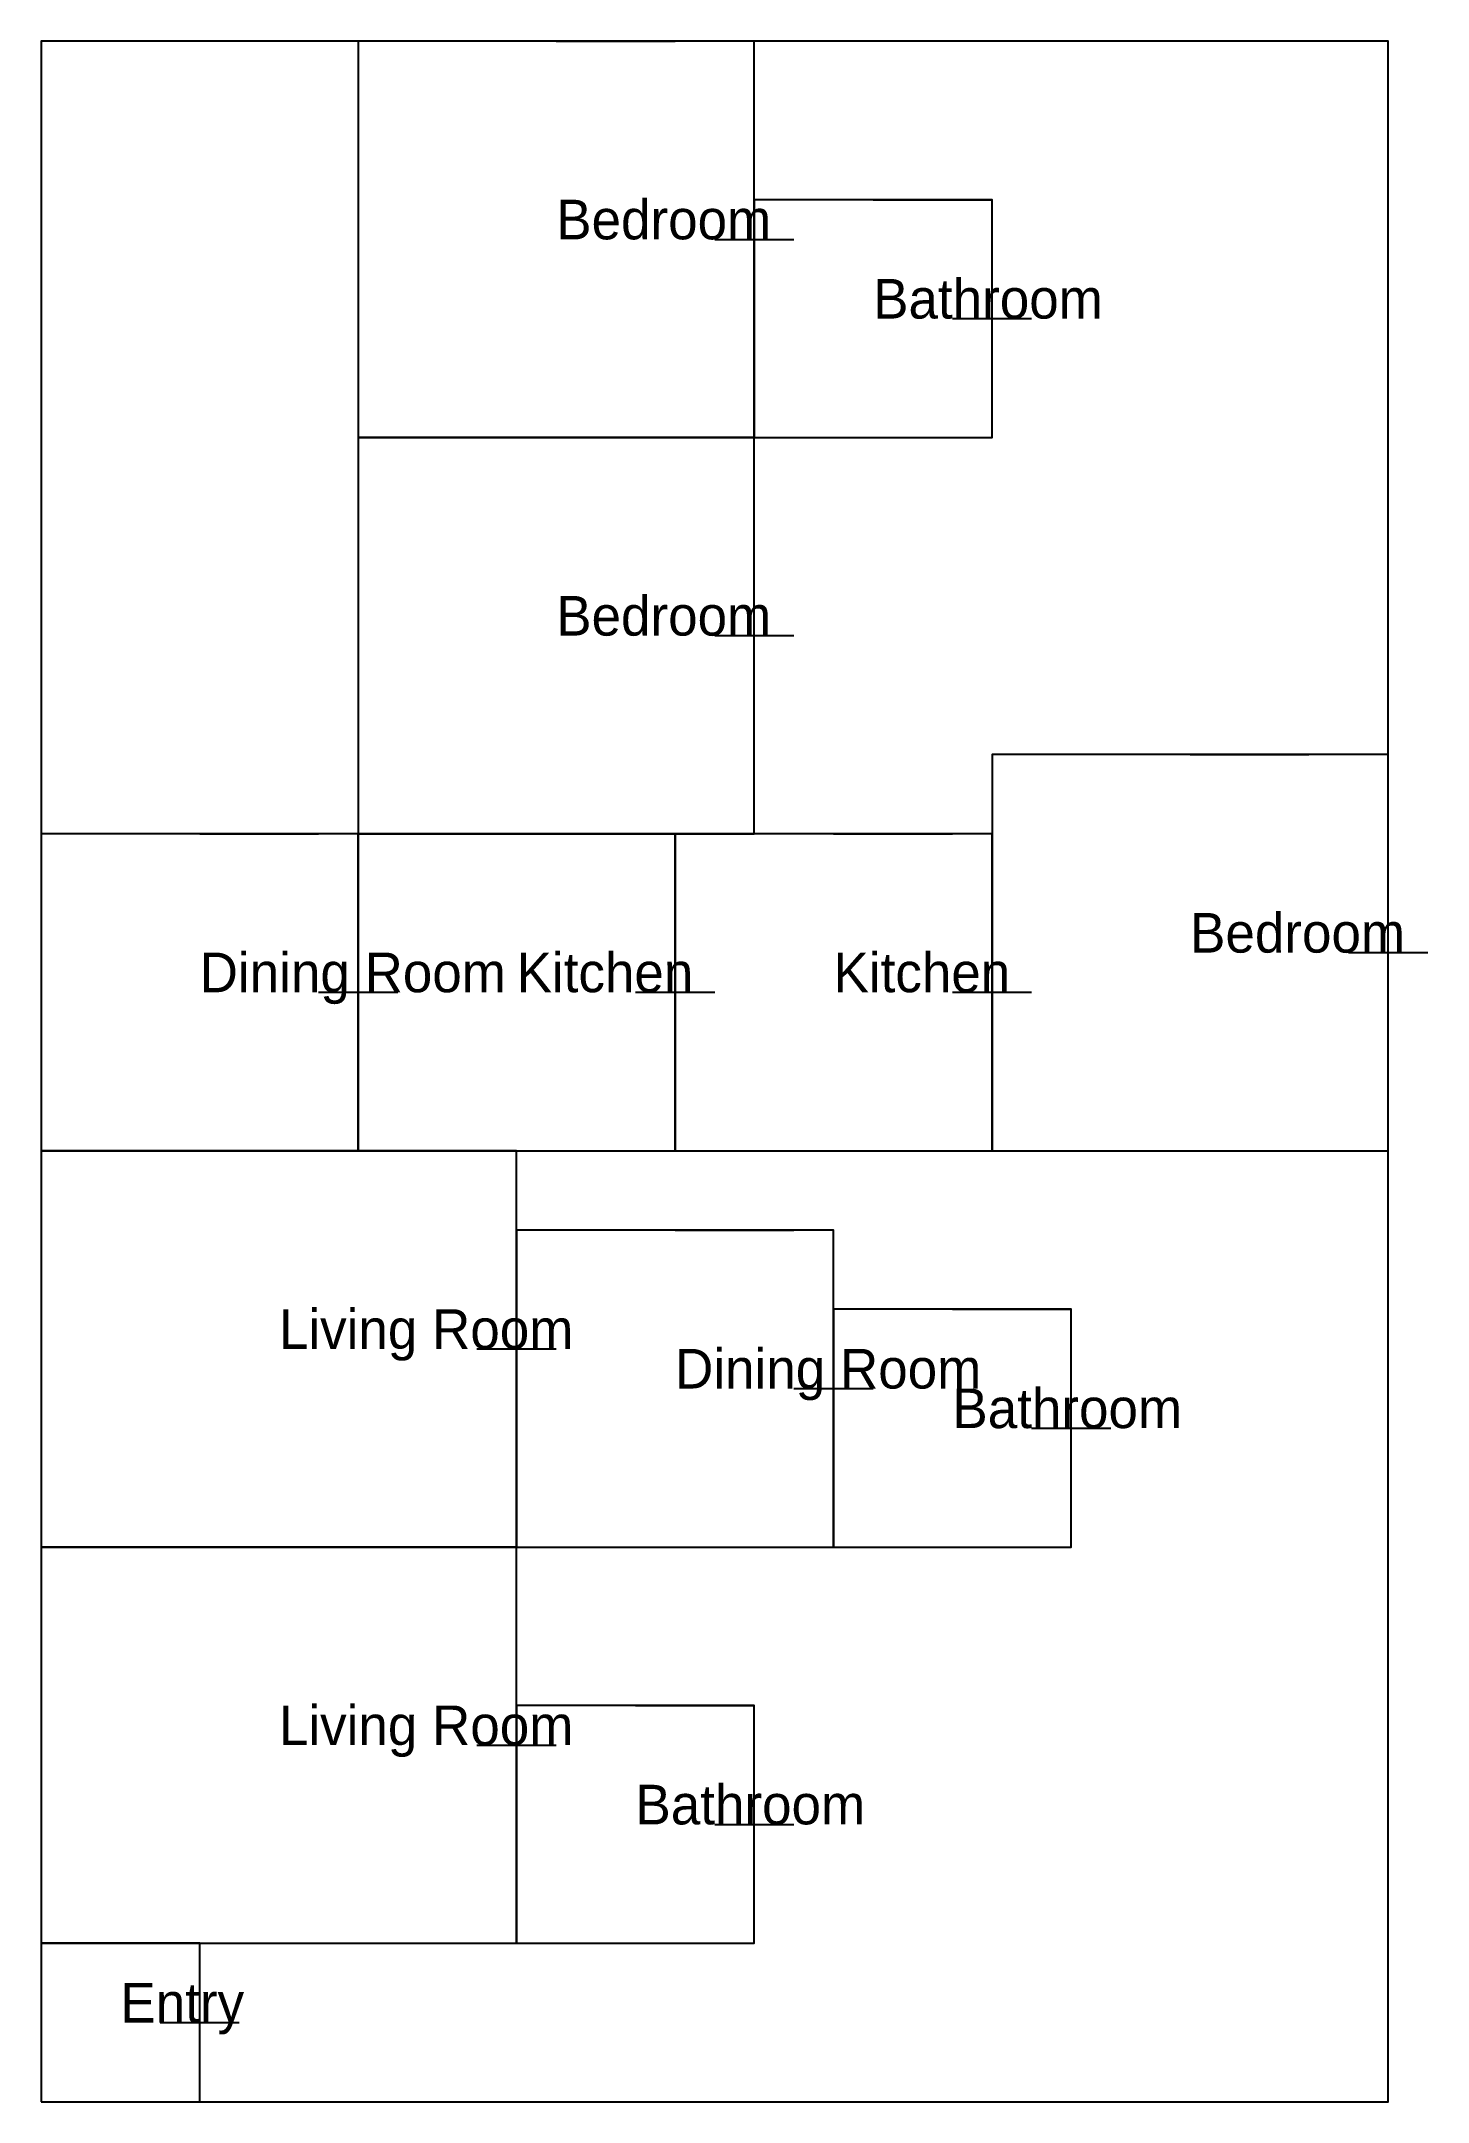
# Model space of a CAD drawing. Header units: metres. Extents: x 0 to 17.5, y 0 to 26.
import ezdxf

# ---------------------------------------------------------------- set-up
doc = ezdxf.new("R2010")
doc.units = ezdxf.units.M

msp = doc.modelspace()

# ---------------------------------------------------------------- linework, layer by layer
for p, q in [((6.5, 26), (8, 26)), ((10.5, 24), (12, 24)), ((8.5, 23.5), (9.5, 23.5)), ((11.5, 22.5), (12.5, 22.5)), ((6.5, 21), (8, 21)), ((8.5, 18.5), (9.5, 18.5)), ((14.5, 17), (16, 17)), ((2, 16), (3.5, 16)), ((6, 16), (7.5, 16)), ((10, 16), (11.5, 16)), ((16.5, 14.5), (17.5, 14.5)), ((3.5, 14), (4.5, 14)), ((7.5, 14), (8.5, 14)), ((11.5, 14), (12.5, 14)), ((3, 12), (4.5, 12)), ((8, 11), (9.5, 11)), ((11.5, 10), (13, 10)), ((5.5, 9.5), (6.5, 9.5)), ((9.5, 9), (10.5, 9)), ((12.5, 8.5), (13.5, 8.5)), ((3, 7), (4.5, 7)), ((7.5, 5), (9, 5)), ((5.5, 4.5), (6.5, 4.5)), ((8.5, 3.5), (9.5, 3.5)), ((1, 2), (2.5, 2)), ((1.5, 1), (2.5, 1))]:
    msp.add_line(p, q)
at = {"color": 1}
msp.add_lwpolyline([(0, 0), (17, 0), (17, 26), (0, 26), (0, 0)], close=True, dxfattribs=at)
for points in [[(4, 21), (9, 21), (9, 26), (4, 26), (4, 21)], [(9, 21), (12, 21), (12, 24), (9, 24), (9, 21)], [(4, 16), (9, 16), (9, 21), (4, 21), (4, 16)], [(12, 12), (17, 12), (17, 17), (12, 17), (12, 12)], [(0, 12), (4, 12), (4, 16), (0, 16), (0, 12)], [(4, 12), (8, 12), (8, 16), (4, 16), (4, 12)], [(8, 12), (12, 12), (12, 16), (8, 16), (8, 12)], [(0, 7), (6, 7), (6, 12), (0, 12), (0, 7)], [(6, 7), (10, 7), (10, 11), (6, 11), (6, 7)], [(10, 7), (13, 7), (13, 10), (10, 10), (10, 7)], [(0, 2), (6, 2), (6, 7), (0, 7), (0, 2)], [(6, 2), (9, 2), (9, 5), (6, 5), (6, 2)], [(0, 0), (2, 0), (2, 2), (0, 2), (0, 0)]]:
    msp.add_lwpolyline(points, close=True)

# ---------------------------------------------------------------- texts
for s, p in [('Bedroom', (6.5, 23.5)), ('Bathroom', (10.5, 22.5)), ('Bedroom', (6.5, 18.5)), ('Bedroom', (14.5, 14.5)), ('Dining Room', (2, 14)), ('Kitchen', (6, 14)), ('Kitchen', (10, 14)), ('Living Room', (3, 9.5)), ('Dining Room', (8, 9)), ('Bathroom', (11.5, 8.5)), ('Living Room', (3, 4.5)), ('Bathroom', (7.5, 3.5)), ('Entry', (1, 1))]:
    msp.add_text(s, height=0.5).set_placement(p)

doc.saveas('drawing.dxf')
